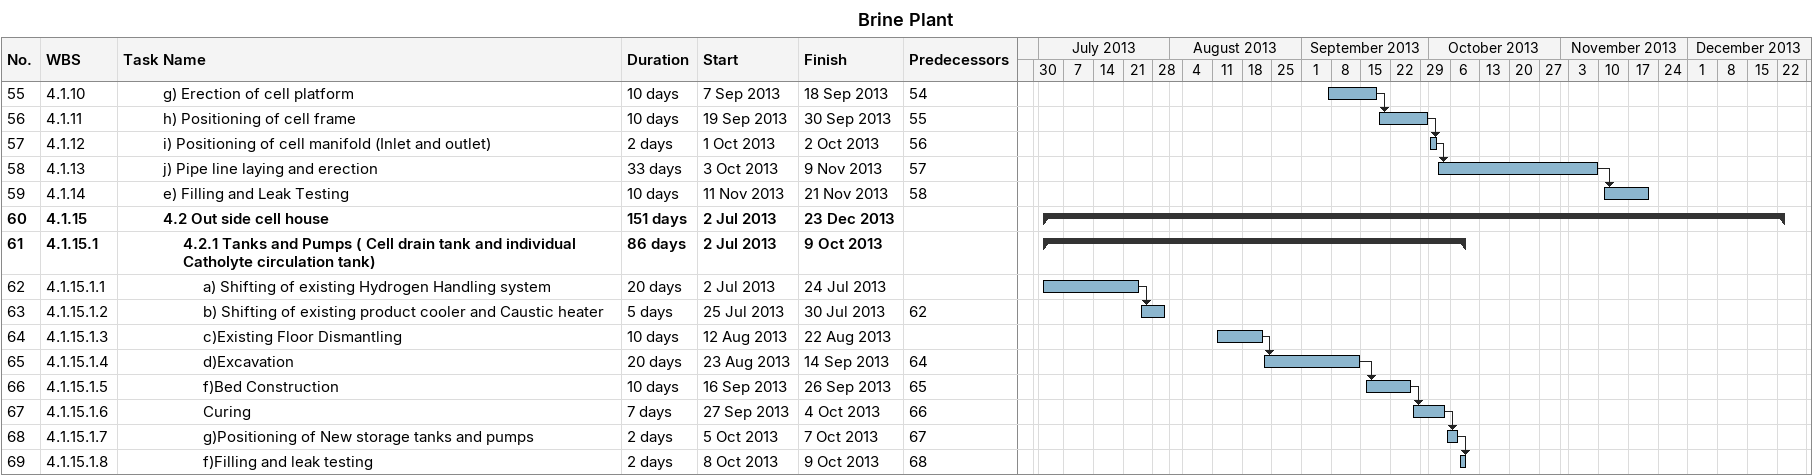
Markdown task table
Brine Plant

| ID | WBS | Task | Duration | Start | Finish | Predecessors |
|---|---|---|---|---|---|---|
| 55 | 4.1.10 | g) Erection of cell platform | 10d | 2013-09-07 | 2013-09-18 | 54 |
| 56 | 4.1.11 | h) Positioning of cell frame | 10d | 2013-09-19 | 2013-09-30 | 55 |
| 57 | 4.1.12 | i) Positioning of cell manifold (Inlet and outlet) | 2d | 2013-10-01 | 2013-10-02 | 56 |
| 58 | 4.1.13 | j) Pipe line laying and erection | 33d | 2013-10-03 | 2013-11-09 | 57 |
| 59 | 4.1.14 | e) Filling and Leak Testing | 10d | 2013-11-11 | 2013-11-21 | 58 |
| 60 | 4.1.15 | **4.2 Out side cell house** | 151d | 2013-07-02 | 2013-12-23 |  |
| 61 | 4.1.15.1 | **4.2.1 Tanks and Pumps ( Cell drain tank and individual Catholyte circulation tank)** | 86d | 2013-07-02 | 2013-10-09 |  |
| 62 | 4.1.15.1.1 | a) Shifting of existing Hydrogen Handling system | 20d | 2013-07-02 | 2013-07-24 |  |
| 63 | 4.1.15.1.2 | b) Shifting of existing product cooler and Caustic heater | 5d | 2013-07-25 | 2013-07-30 | 62 |
| 64 | 4.1.15.1.3 | c)Existing Floor Dismantling | 10d | 2013-08-12 | 2013-08-22 |  |
| 65 | 4.1.15.1.4 | d)Excavation | 20d | 2013-08-23 | 2013-09-14 | 64 |
| 66 | 4.1.15.1.5 | f)Bed Construction | 10d | 2013-09-16 | 2013-09-26 | 65 |
| 67 | 4.1.15.1.6 | Curing | 7d | 2013-09-27 | 2013-10-04 | 66 |
| 68 | 4.1.15.1.7 | g)Positioning of New storage tanks and pumps | 2d | 2013-10-05 | 2013-10-07 | 67 |
| 69 | 4.1.15.1.8 | f)Filling and leak testing | 2d | 2013-10-08 | 2013-10-09 | 68 |
